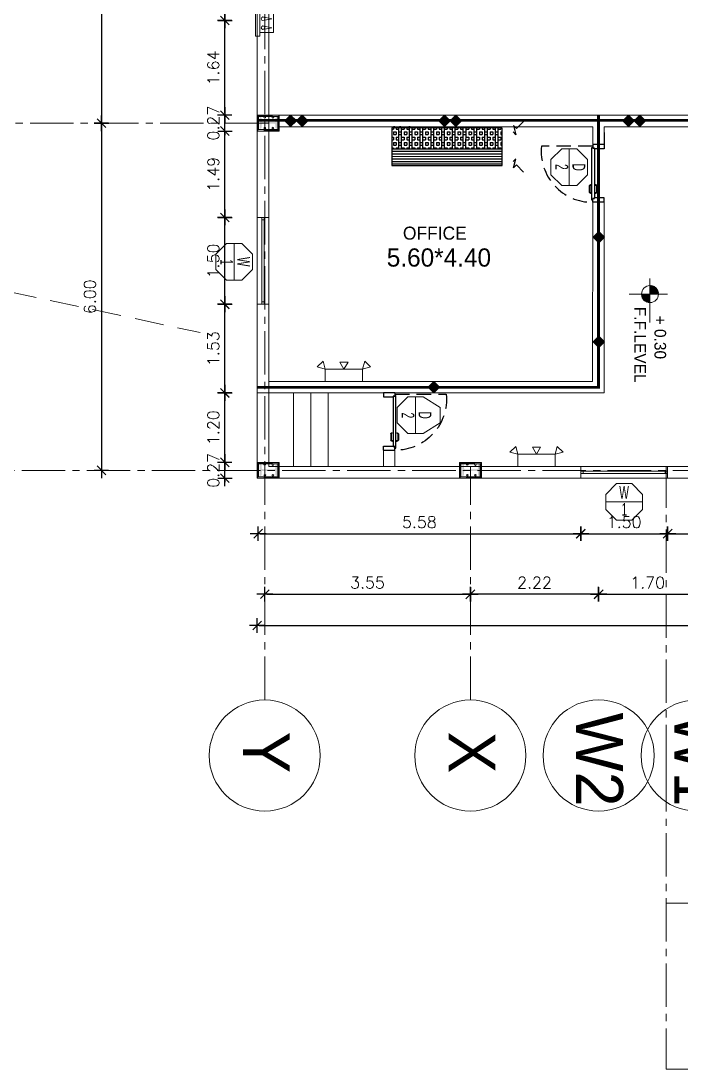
# Model space of a CAD drawing. Header units: inches. Extents: x -68096 to 69834, y -16833 to 17650.
# Drawn here: x 775.79 to 787.2, y 174.69 to 192.8 of the extents above; entities that cross this region are included whole.
import ezdxf
from ezdxf.enums import TextEntityAlignment as Align

# ---------------------------------------------------------------- set-up
doc = ezdxf.new("R2010")
doc.units = ezdxf.units.IN
doc.header["$MEASUREMENT"] = 0
doc.linetypes.add('CENTER2', pattern=[1.125, 0.75, -0.125, 0.125, -0.125])
doc.linetypes.add('HIDDEN', pattern=[0.375, 0.25, -0.125])
for name, color, linetype in [('01_AC-EQUIP', 206, 'Continuous'), ('1-EX-DUCT', 8, 'Continuous'), ('A-TEXT', 3, 'Continuous'), ('AC-GRILLS RETURN', 93, 'Continuous'), ('AC-GRILLS SUPPLY', 1, 'Continuous'), ('AC-HATCH', 41, 'Continuous'), ('AC-S', 4, 'Continuous'), ('AC-SMBOLS', 7, 'Continuous'), ('AC3', 2, 'Continuous'), ('AXES', 251, 'CENTER2'), ('ELEV', 37, 'Continuous'), ('H-DETL-TEXT', 3, 'Continuous'), ('LEVEL', 1, 'Continuous'), ('PROSPETTI', 252, 'Continuous'), ('SEC1', 3, 'Continuous'), ('STAIR', 1, 'Continuous'), ('TEXT', 23, 'Continuous'), ('wall plan', 40, 'Continuous'), ('WINC', 2, 'Continuous'), ('WINDOW', 30, 'Continuous')]:
    doc.layers.add(name, color=color, linetype=linetype)
for name, color, linetype, lineweight in [('ELE 6', 14, 'Continuous', 15), ('FIRE EMERGENCY LIGHT', 211, 'Continuous', 30), ('FPS', 172, 'Continuous', 60)]:
    doc.layers.add(name, color=color, linetype=linetype, lineweight=lineweight)
doc.styles.add('Browallia', font='')
doc.styles.add('ISCOP3', font='swissc.ttf')
doc.styles.add('ROMANS', font='romans.shx')
doc.styles.get('Browallia').set_extended_font_data('BrowalliaUPC')
doc.dimstyles.new('100', dxfattribs={"dimtxt": 0.2, "dimasz": 0.035, "dimexe": 0, "dimexo": 0, "dimgap": 0.1, "dimtad": 1, "dimzin": 0, "dimdsep": 46, "dimtxsty": 'ROMANS', "dimblk": 'J2', "dimblk1": 'J2', "dimblk2": 'J2', "dimsah": 1, "dimcen": 0, "dimse1": 1, "dimse2": 1, "dimclrd": 1, "dimclre": 1, "dimclrt": 6, "dimadec": 0, "dimazin": 0, "dimtfac": 0.9, "dimtix": 1, "dimtmove": 2, "dimatfit": 3, "dimldrblk": 'J2', "dimfxl": 1, "dimtolj": 1, "dimtzin": 0, "dimarcsym": 0})

# ---------------------------------------------------------------- blocks, each defined once
blk = doc.blocks.new('FGFGFGGFH')
at = {"layer": 'ELEV', "lineweight": 5, "ltscale": 10}
blk.add_hatch(color=256, dxfattribs=at).paths.add_polyline_path([(240487.056, 378767.641), (240487.056, 378767.596, -0.414214), (240487.036, 378767.576), (240486.836, 378767.576, -0.414214), (240486.816, 378767.596), (240486.816, 378767.641, 0.414214), (240486.796, 378767.661), (240486.786, 378767.661), (240486.786, 378767.461), (240486.796, 378767.461, 0.414214), (240486.816, 378767.481), (240486.816, 378767.526, -0.414214), (240486.836, 378767.546), (240487.036, 378767.546, -0.414214), (240487.056, 378767.526), (240487.056, 378767.481, 0.414214), (240487.076, 378767.461), (240487.086, 378767.461), (240487.086, 378767.661), (240487.076, 378767.661, 0.414214)])
at = {"lineweight": 5}
for p, q in [((240486.752, 378767.701), (240487.132, 378767.701)), ((240486.752, 378767.429), (240486.752, 378767.701)), ((240486.775, 378767.677), (240487.109, 378767.677)), ((240486.775, 378767.452), (240486.775, 378767.677)), ((240487.109, 378767.677), (240487.109, 378767.452)), ((240487.132, 378767.701), (240487.132, 378767.429)), ((240487.132, 378767.429), (240486.752, 378767.429)), ((240487.109, 378767.452), (240486.775, 378767.452))]:
    blk.add_line(p, q, dxfattribs=at)
at = {"linetype": 'HIDDEN', "lineweight": 5}
for p, q in [((240486.76, 378767.693), (240487.124, 378767.693)), ((240486.76, 378767.436), (240486.76, 378767.693)), ((240486.767, 378767.685), (240487.117, 378767.685)), ((240486.767, 378767.444), (240486.767, 378767.685)), ((240487.117, 378767.685), (240487.117, 378767.444)), ((240487.124, 378767.693), (240487.124, 378767.436)), ((240487.124, 378767.436), (240486.76, 378767.436)), ((240487.117, 378767.444), (240486.767, 378767.444))]:
    blk.add_line(p, q, dxfattribs=at)
at = {"lineweight": 5}
for centre in [(240486.86, 378767.651), (240486.999, 378767.651), (240486.86, 378767.465), (240487, 378767.463)]:
    blk.add_circle(centre, 0.0141, dxfattribs=at)
blk = doc.blocks.new('do1')
at = {"color": 155, "linetype": 'HIDDEN'}
blk.add_line((0.968, 0.2), (0.968, 1.086), dxfattribs=at)
blk.add_arc((0.883, 0.207), 0.883, 84.5031, 180.4234, dxfattribs=at)
at = {"layer": 'PROSPETTI'}
for p, q in [((0, 0), (0, 0.2)), ((0, 0.2), (0.064, 0.2)), ((0.032, 0.211), (0.032, 0.2)), ((0.053, 0.216), (0.947, 0.216)), ((0.053, 0.216), (0.053, 0.2)), ((0.064, 0.2), (0.053, 0.2)), ((0.064, 0.168), (0.064, 0.2)), ((0.064, 0.2), (0.064, 0.168)), ((0.146, 0.216), (0.146, 0.221)), ((0.175, 0.221), (0.146, 0.221)), ((0.156, 0.221), (0.156, 0.237)), ((0.166, 0.221), (0.166, 0.237)), ((0.175, 0.216), (0.175, 0.221)), ((0.283, 0.259), (0.177, 0.259)), ((0.283, 0.248), (0.177, 0.248)), ((0.936, 0.2), (0.947, 0.2)), ((0.936, 0.2), (0.936, 0.168)), ((0.936, 0.168), (0.936, 0.2)), ((1, 0.2), (0.936, 0.2)), ((0.947, 0.216), (0.947, 0.2)), ((1, 0), (1, 0.2)), ((0, 0), (0.074, 0)), ((0.064, 0.168), (0.074, 0.168)), ((0.936, 0.168), (0.074, 0.168)), ((0.074, 0), (0.074, 0.168)), ((0.146, 0.168), (0.146, 0.163)), ((0.175, 0.163), (0.146, 0.163)), ((0.156, 0.163), (0.156, 0.147)), ((0.166, 0.163), (0.166, 0.147)), ((0.175, 0.168), (0.175, 0.163)), ((0.283, 0.136), (0.177, 0.136)), ((0.283, 0.126), (0.177, 0.126)), ((0.926, 0), (0.926, 0.168)), ((0.936, 0.168), (0.926, 0.168)), ((1, 0), (0.926, 0))]:
    blk.add_line(p, q, dxfattribs=at)
blk.add_circle((0.044, 0.208), 0.00798, dxfattribs=at)
for centre, radius, start, end in [((0.177, 0.237), 0.0213, 90, 180), ((0.177, 0.237), 0.0106, 90, 180), ((0.283, 0.237), 0.0213, 0, 90), ((0.283, 0.237), 0.0106, 0, 90), ((0.299, 0.238), 0.00534, 184.9677, 355.0323), ((0.177, 0.147), 0.0213, 180, 270), ((0.177, 0.147), 0.0106, 180, 270), ((0.283, 0.147), 0.0106, 270, 0), ((0.283, 0.147), 0.0213, 270, 0), ((0.299, 0.146), 0.00534, 4.9677, 175.0323)]:
    blk.add_arc(centre, radius, start, end, dxfattribs=at)
blk = doc.blocks.new('J2')
for p, q in [((-4, 0), (0, 0)), ((-2.19, -2.19), (2.15, 2.15)), ((0, 3.53), (0, -3.59)), ((0, 0), (3.82, 0))]:
    blk.add_line(p, q)
blk = doc.blocks.new('*D116')
at = {"color": 251, "lineweight": -2, "transparency": 16777216}
blk.add_line((775.521, 184.937), (775.521, 248.225), dxfattribs=at)
at = {"layer": 'Defpoints', "color": 0, "transparency": 16777216}
for p in [(775.521, 248.26), (780.352, 248.26), (780.352, 184.902)]:
    blk.add_point(p, dxfattribs=at)
at = {"color": 251, "lineweight": -2, "transparency": 16777216, "xscale": 0.035, "yscale": 0.035, "zscale": 0.035}
for p, rotation in [((775.521, 248.26), 90), ((775.521, 184.902), 270)]:
    blk.add_blockref('J2', p, dxfattribs=dict(at, rotation=rotation))
at = {"color": 251, "lineweight": 0, "transparency": 16777216, "insert": (775.321, 216.581), "char_height": 0.2, "attachment_point": 5, "rotation": 90, "style": 'ROMANS'}
blk.add_mtext('\\A1;63.36', dxfattribs=at)
blk = doc.blocks.new('*D125')
at = {"color": 251, "lineweight": -2, "transparency": 16777216}
blk.add_line((777.183, 197.002), (777.183, 191.072), dxfattribs=at)
at = {"layer": 'Defpoints', "color": 0, "transparency": 16777216}
for p in [(776.702, 197.037), (776.704, 191.037), (777.183, 191.037)]:
    blk.add_point(p, dxfattribs=at)
at = {"color": 251, "lineweight": -2, "transparency": 16777216, "xscale": 0.035, "yscale": 0.035, "zscale": 0.035}
for p, rotation in [((777.183, 197.037), 90), ((777.183, 191.037), 270)]:
    blk.add_blockref('J2', p, dxfattribs=dict(at, rotation=rotation))
at = {"color": 251, "lineweight": 0, "transparency": 16777216, "insert": (776.983, 194.037), "char_height": 0.2, "attachment_point": 5, "rotation": 90, "style": 'ROMANS'}
blk.add_mtext('\\A1;6.00', dxfattribs=at)
blk = doc.blocks.new('*D126')
at = {"color": 251, "lineweight": -2, "transparency": 16777216}
blk.add_line((777.183, 191.002), (777.183, 185.072), dxfattribs=at)
at = {"layer": 'Defpoints', "color": 0, "transparency": 16777216}
for p in [(776.704, 191.037), (776.591, 185.037), (777.183, 185.037)]:
    blk.add_point(p, dxfattribs=at)
at = {"color": 251, "lineweight": -2, "transparency": 16777216, "xscale": 0.035, "yscale": 0.035, "zscale": 0.035}
for p, rotation in [((777.183, 191.037), 90), ((777.183, 185.037), 270)]:
    blk.add_blockref('J2', p, dxfattribs=dict(at, rotation=rotation))
at = {"color": 251, "lineweight": 0, "transparency": 16777216, "insert": (776.983, 188.037), "char_height": 0.2, "attachment_point": 5, "rotation": 90, "style": 'ROMANS'}
blk.add_mtext('\\A1;6.00', dxfattribs=at)
blk = doc.blocks.new('*D127')
at = {"color": 251, "lineweight": -2, "transparency": 16777216}
for p, q in [((779.315, 185.209), (779.315, 185.244)), ((779.315, 184.902), (779.315, 185.174)), ((779.315, 184.867), (779.315, 184.832))]:
    blk.add_line(p, q, dxfattribs=at)
at = {"layer": 'Defpoints', "color": 0, "transparency": 16777216}
for p in [(779.315, 185.174), (780.254, 185.174), (780.3, 184.902)]:
    blk.add_point(p, dxfattribs=at)
at = {"color": 251, "lineweight": -2, "transparency": 16777216, "xscale": 0.035, "yscale": 0.035, "zscale": 0.035}
for p, rotation in [((779.315, 185.174), 270), ((779.315, 184.902), 90)]:
    blk.add_blockref('J2', p, dxfattribs=dict(at, rotation=rotation))
at = {"color": 251, "lineweight": 0, "transparency": 16777216, "insert": (779.115, 185.038), "char_height": 0.2, "attachment_point": 5, "rotation": 90, "style": 'ROMANS'}
blk.add_mtext('\\A1;0.27', dxfattribs=at)
blk = doc.blocks.new('*D128')
at = {"color": 251, "lineweight": -2, "transparency": 16777216}
blk.add_line((779.315, 185.209), (779.315, 186.34), dxfattribs=at)
at = {"layer": 'Defpoints', "color": 0, "transparency": 16777216}
for p in [(779.315, 186.375), (779.873, 186.375), (780.254, 185.174)]:
    blk.add_point(p, dxfattribs=at)
at = {"color": 251, "lineweight": -2, "transparency": 16777216, "xscale": 0.035, "yscale": 0.035, "zscale": 0.035}
for p, rotation in [((779.315, 186.375), 90), ((779.315, 185.174), 270)]:
    blk.add_blockref('J2', p, dxfattribs=dict(at, rotation=rotation))
at = {"color": 251, "lineweight": 0, "transparency": 16777216, "insert": (779.115, 185.775), "char_height": 0.2, "attachment_point": 5, "rotation": 90, "style": 'ROMANS'}
blk.add_mtext('\\A1;1.20', dxfattribs=at)
blk = doc.blocks.new('*D129')
at = {"color": 251, "lineweight": -2, "transparency": 16777216}
blk.add_line((779.315, 186.41), (779.315, 187.872), dxfattribs=at)
at = {"layer": 'Defpoints', "color": 0, "transparency": 16777216}
for p in [(779.315, 187.907), (779.873, 187.907), (779.873, 186.375)]:
    blk.add_point(p, dxfattribs=at)
at = {"color": 251, "lineweight": -2, "transparency": 16777216, "xscale": 0.035, "yscale": 0.035, "zscale": 0.035}
for p, rotation in [((779.315, 187.907), 90), ((779.315, 186.375), 270)]:
    blk.add_blockref('J2', p, dxfattribs=dict(at, rotation=rotation))
at = {"color": 251, "lineweight": 0, "transparency": 16777216, "insert": (779.115, 187.141), "char_height": 0.2, "attachment_point": 5, "rotation": 90, "style": 'ROMANS'}
blk.add_mtext('\\A1;1.53', dxfattribs=at)
blk = doc.blocks.new('*D130')
at = {"color": 251, "lineweight": -2, "transparency": 16777216}
blk.add_line((779.315, 187.942), (779.315, 189.372), dxfattribs=at)
at = {"layer": 'Defpoints', "color": 0, "transparency": 16777216}
for p in [(779.315, 189.407), (779.873, 189.407), (779.873, 187.907)]:
    blk.add_point(p, dxfattribs=at)
at = {"color": 251, "lineweight": -2, "transparency": 16777216, "xscale": 0.035, "yscale": 0.035, "zscale": 0.035}
for p, rotation in [((779.315, 189.407), 90), ((779.315, 187.907), 270)]:
    blk.add_blockref('J2', p, dxfattribs=dict(at, rotation=rotation))
at = {"color": 251, "lineweight": 0, "transparency": 16777216, "insert": (779.115, 188.657), "char_height": 0.2, "attachment_point": 5, "rotation": 90, "style": 'ROMANS'}
blk.add_mtext('\\A1;1.50', dxfattribs=at)
blk = doc.blocks.new('*D131')
at = {"color": 251, "lineweight": -2, "transparency": 16777216}
blk.add_line((779.315, 189.442), (779.315, 190.867), dxfattribs=at)
at = {"layer": 'Defpoints', "color": 0, "transparency": 16777216}
for p in [(779.315, 190.902), (779.873, 190.902), (779.873, 189.407)]:
    blk.add_point(p, dxfattribs=at)
at = {"color": 251, "lineweight": -2, "transparency": 16777216, "xscale": 0.035, "yscale": 0.035, "zscale": 0.035}
for p, rotation in [((779.315, 190.902), 90), ((779.315, 189.407), 270)]:
    blk.add_blockref('J2', p, dxfattribs=dict(at, rotation=rotation))
at = {"color": 251, "lineweight": 0, "transparency": 16777216, "insert": (779.115, 190.155), "char_height": 0.2, "attachment_point": 5, "rotation": 90, "style": 'ROMANS'}
blk.add_mtext('\\A1;1.49', dxfattribs=at)
blk = doc.blocks.new('*D132')
at = {"color": 251, "lineweight": -2, "transparency": 16777216}
for p, q in [((779.315, 191.209), (779.315, 191.244)), ((779.315, 190.902), (779.315, 191.174)), ((779.315, 190.867), (779.315, 190.832))]:
    blk.add_line(p, q, dxfattribs=at)
at = {"layer": 'Defpoints', "color": 0, "transparency": 16777216}
for p in [(779.315, 191.174), (779.873, 191.174), (779.873, 190.902)]:
    blk.add_point(p, dxfattribs=at)
at = {"color": 251, "lineweight": -2, "transparency": 16777216, "xscale": 0.035, "yscale": 0.035, "zscale": 0.035}
for p, rotation in [((779.315, 191.174), 270), ((779.315, 190.902), 90)]:
    blk.add_blockref('J2', p, dxfattribs=dict(at, rotation=rotation))
at = {"color": 251, "lineweight": 0, "transparency": 16777216, "insert": (779.115, 191.038), "char_height": 0.2, "attachment_point": 5, "rotation": 90, "style": 'ROMANS'}
blk.add_mtext('\\A1;0.27', dxfattribs=at)
blk = doc.blocks.new('*D133')
at = {"color": 251, "lineweight": -2, "transparency": 16777216}
blk.add_line((779.315, 191.209), (779.315, 192.777), dxfattribs=at)
at = {"layer": 'Defpoints', "color": 0, "transparency": 16777216}
for p in [(779.315, 192.812), (779.876, 192.812), (779.873, 191.174)]:
    blk.add_point(p, dxfattribs=at)
at = {"color": 251, "lineweight": -2, "transparency": 16777216, "xscale": 0.035, "yscale": 0.035, "zscale": 0.035}
for p, rotation in [((779.315, 192.812), 90), ((779.315, 191.174), 270)]:
    blk.add_blockref('J2', p, dxfattribs=dict(at, rotation=rotation))
at = {"color": 251, "lineweight": 0, "transparency": 16777216, "insert": (779.115, 191.993), "char_height": 0.2, "attachment_point": 5, "rotation": 90, "style": 'ROMANS'}
blk.add_mtext('\\A1;1.64', dxfattribs=at)
blk = doc.blocks.new('*D134')
at = {"color": 251, "lineweight": -2, "transparency": 16777216}
blk.add_line((779.315, 192.847), (779.315, 194.277), dxfattribs=at)
at = {"layer": 'Defpoints', "color": 0, "transparency": 16777216}
for p in [(779.315, 194.312), (779.873, 194.312), (779.876, 192.812)]:
    blk.add_point(p, dxfattribs=at)
at = {"color": 251, "lineweight": -2, "transparency": 16777216, "xscale": 0.035, "yscale": 0.035, "zscale": 0.035}
for p, rotation in [((779.315, 194.312), 90), ((779.315, 192.812), 270)]:
    blk.add_blockref('J2', p, dxfattribs=dict(at, rotation=rotation))
at = {"color": 251, "lineweight": 0, "transparency": 16777216, "insert": (779.115, 193.562), "char_height": 0.2, "attachment_point": 5, "rotation": 90, "style": 'ROMANS'}
blk.add_mtext('\\A1;1.50', dxfattribs=at)
blk = doc.blocks.new('*D156')
at = {"color": 251, "lineweight": -2, "transparency": 16777216}
blk.add_line((779.924, 183.942), (785.431, 183.942), dxfattribs=at)
at = {"layer": 'Defpoints', "color": 0, "transparency": 16777216}
for p in [(779.889, 184.918), (785.466, 184.902), (785.466, 183.942)]:
    blk.add_point(p, dxfattribs=at)
at = {"color": 251, "lineweight": -2, "transparency": 16777216, "xscale": 0.035, "yscale": 0.035, "zscale": 0.035, "rotation": 180}
blk.add_blockref('J2', (779.889, 183.942), dxfattribs=at)
at = {"color": 251, "lineweight": -2, "transparency": 16777216, "xscale": 0.035, "yscale": 0.035, "zscale": 0.035}
blk.add_blockref('J2', (785.466, 183.942), dxfattribs=at)
at = {"color": 251, "lineweight": 0, "transparency": 16777216, "insert": (782.677, 184.142), "char_height": 0.2, "attachment_point": 5, "style": 'ROMANS'}
blk.add_mtext('\\A1;5.58', dxfattribs=at)
blk = doc.blocks.new('*D157')
at = {"color": 251, "lineweight": -2, "transparency": 16777216}
blk.add_line((785.501, 183.942), (786.931, 183.942), dxfattribs=at)
at = {"layer": 'Defpoints', "color": 0, "transparency": 16777216}
for p in [(785.466, 184.902), (786.966, 184.902), (786.966, 183.942)]:
    blk.add_point(p, dxfattribs=at)
at = {"color": 251, "lineweight": -2, "transparency": 16777216, "xscale": 0.035, "yscale": 0.035, "zscale": 0.035, "rotation": 180}
blk.add_blockref('J2', (785.466, 183.942), dxfattribs=at)
at = {"color": 251, "lineweight": -2, "transparency": 16777216, "xscale": 0.035, "yscale": 0.035, "zscale": 0.035}
blk.add_blockref('J2', (786.966, 183.942), dxfattribs=at)
at = {"color": 251, "lineweight": 0, "transparency": 16777216, "insert": (786.216, 184.142), "char_height": 0.2, "attachment_point": 5, "style": 'ROMANS'}
blk.add_mtext('\\A1;1.50', dxfattribs=at)
blk = doc.blocks.new('*D158')
at = {"color": 251, "lineweight": -2, "transparency": 16777216}
blk.add_line((787.001, 183.942), (790.445, 183.942), dxfattribs=at)
at = {"layer": 'Defpoints', "color": 0, "transparency": 16777216}
for p in [(790.48, 184.982), (786.966, 184.902), (790.48, 183.942)]:
    blk.add_point(p, dxfattribs=at)
at = {"color": 251, "lineweight": -2, "transparency": 16777216, "xscale": 0.035, "yscale": 0.035, "zscale": 0.035, "rotation": 180}
blk.add_blockref('J2', (786.966, 183.942), dxfattribs=at)
at = {"color": 251, "lineweight": -2, "transparency": 16777216, "xscale": 0.035, "yscale": 0.035, "zscale": 0.035}
blk.add_blockref('J2', (790.48, 183.942), dxfattribs=at)
at = {"color": 251, "lineweight": 0, "transparency": 16777216, "insert": (788.723, 184.142), "char_height": 0.2, "attachment_point": 5, "style": 'ROMANS'}
blk.add_mtext('\\A1;3.51', dxfattribs=at)
blk = doc.blocks.new('*D207')
at = {"color": 251, "lineweight": -2, "transparency": 16777216}
blk.add_line((785.81, 182.896), (787.435, 182.896), dxfattribs=at)
at = {"layer": 'Defpoints', "color": 0, "transparency": 16777216}
for p in [(785.775, 182.896), (787.47, 182.896), (787.47, 182.896)]:
    blk.add_point(p, dxfattribs=at)
at = {"color": 251, "lineweight": -2, "transparency": 16777216, "xscale": 0.035, "yscale": 0.035, "zscale": 0.035, "rotation": 180}
blk.add_blockref('J2', (785.775, 182.896), dxfattribs=at)
at = {"color": 251, "lineweight": -2, "transparency": 16777216, "xscale": 0.035, "yscale": 0.035, "zscale": 0.035}
blk.add_blockref('J2', (787.47, 182.896), dxfattribs=at)
at = {"color": 251, "lineweight": 0, "transparency": 16777216, "insert": (786.622, 183.096), "char_height": 0.2, "attachment_point": 5, "style": 'ROMANS'}
blk.add_mtext('\\A1;1.70', dxfattribs=at)
blk = doc.blocks.new('*D208')
at = {"color": 251, "lineweight": -2, "transparency": 16777216}
blk.add_line((785.74, 182.896), (783.593, 182.896), dxfattribs=at)
at = {"layer": 'Defpoints', "color": 0, "transparency": 16777216}
for p in [(783.558, 182.896), (783.558, 182.896), (785.775, 182.896)]:
    blk.add_point(p, dxfattribs=at)
at = {"color": 251, "lineweight": -2, "transparency": 16777216, "xscale": 0.035, "yscale": 0.035, "zscale": 0.035, "rotation": 180}
blk.add_blockref('J2', (783.558, 182.896), dxfattribs=at)
at = {"color": 251, "lineweight": -2, "transparency": 16777216, "xscale": 0.035, "yscale": 0.035, "zscale": 0.035}
blk.add_blockref('J2', (785.775, 182.896), dxfattribs=at)
at = {"color": 251, "lineweight": 0, "transparency": 16777216, "insert": (784.666, 183.096), "char_height": 0.2, "attachment_point": 5, "style": 'ROMANS'}
blk.add_mtext('\\A1;2.22', dxfattribs=at)
blk = doc.blocks.new('*D209')
at = {"color": 251, "lineweight": -2, "transparency": 16777216}
blk.add_line((780.039, 182.896), (783.523, 182.896), dxfattribs=at)
at = {"layer": 'Defpoints', "color": 0, "transparency": 16777216}
for p in [(780.004, 182.896), (783.558, 182.896), (783.558, 182.896)]:
    blk.add_point(p, dxfattribs=at)
at = {"color": 251, "lineweight": -2, "transparency": 16777216, "xscale": 0.035, "yscale": 0.035, "zscale": 0.035, "rotation": 180}
blk.add_blockref('J2', (780.004, 182.896), dxfattribs=at)
at = {"color": 251, "lineweight": -2, "transparency": 16777216, "xscale": 0.035, "yscale": 0.035, "zscale": 0.035}
blk.add_blockref('J2', (783.558, 182.896), dxfattribs=at)
at = {"color": 251, "lineweight": 0, "transparency": 16777216, "insert": (781.781, 183.096), "char_height": 0.2, "attachment_point": 5, "style": 'ROMANS'}
blk.add_mtext('\\A1;3.55', dxfattribs=at)
blk = doc.blocks.new('*D210')
at = {"color": 251, "lineweight": -2, "transparency": 16777216}
blk.add_line((779.908, 182.354), (855.718, 182.354), dxfattribs=at)
at = {"layer": 'Defpoints', "color": 0, "transparency": 16777216}
for p in [(855.753, 182.354), (779.873, 179.323), (855.753, 179.323)]:
    blk.add_point(p, dxfattribs=at)
at = {"color": 251, "lineweight": -2, "transparency": 16777216, "xscale": 0.035, "yscale": 0.035, "zscale": 0.035, "rotation": 180}
blk.add_blockref('J2', (779.873, 182.354), dxfattribs=at)
at = {"color": 251, "lineweight": -2, "transparency": 16777216, "xscale": 0.035, "yscale": 0.035, "zscale": 0.035}
blk.add_blockref('J2', (855.753, 182.354), dxfattribs=at)
at = {"color": 251, "lineweight": 0, "transparency": 16777216, "insert": (817.813, 182.554), "char_height": 0.2, "attachment_point": 5, "style": 'ROMANS'}
blk.add_mtext('\\A1;75.88', dxfattribs=at)
blk = doc.blocks.new('F.A.L.')
at = {"layer": 'AC3', "color": 1, "linetype": 'Continuous', "lineweight": 0}
for p, q in [((-733, 411), (-1441, 411)), ((-733, 34), (-1441, 34)), ((-733, -394), (-1441, -394))]:
    blk.add_line(p, q, dxfattribs=at)
for points in [[(-733, 490), (-733, 333), (-263, 411)], [(-733, 112), (-733, -45), (-263, 34)], [(-733, -316), (-733, -472), (-263, -394)]]:
    blk.add_solid(points, dxfattribs=at)
at = {"layer": 'ELE 6', "lineweight": 0}
blk.add_lwpolyline([(-26, -513), (-26, 737), (141, 737), (141, -513), (-26, -513)], dxfattribs=at)
at = {"layer": 'H-DETL-TEXT', "color": 12, "lineweight": 0}
blk.add_lwpolyline([(-88, -837), (-26, -837), (-26, 991), (-88, 991)], close=True, dxfattribs=at)
for points in [[(-26, -785), (159, -785), (159, 939), (-26, 939)], [(16, 906), (139, 881), (16, 856)], [(16, 783), (139, 758), (16, 733)], [(16, 659), (139, 635), (16, 610)], [(16, 536), (139, 512), (16, 487)], [(16, 413), (139, 388), (16, 364)], [(16, 290), (139, 265), (16, 241)], [(16, 167), (139, 142), (16, 118)], [(16, 44), (139, 19), (16, -6)], [(16, -79), (139, -104), (16, -129)], [(16, -203), (139, -227), (16, -252)], [(16, -326), (139, -350), (16, -375)], [(16, -449), (139, -474), (16, -498)], [(16, -572), (139, -597), (16, -621)], [(16, -695), (139, -720), (16, -744)]]:
    blk.add_lwpolyline(points, dxfattribs=at)
for centre in [(16, 881), (16, 758), (16, 635), (16, 512), (16, 388), (16, 265), (16, 142), (16, 19), (16, -104), (16, -227), (16, -350), (16, -474), (16, -597), (16, -720)]:
    blk.add_circle(centre, 24.6, dxfattribs=at)
blk = doc.blocks.new('A$C5F524D92')
at = {"layer": 'AC-HATCH'}
h = blk.add_hatch(dxfattribs=at)
h.set_pattern_fill('BOX', color=256, scale=5, angle=-90, style=0)
h.set_pattern_definition([(180, (4e-10, 0.65), (0, 0.127), []), (180, (4e-10, 0.61825), (0, 0.127), []), (270, (4e-10, 0.65), (-0.127, 0), [-0.03175, 0.03175]), (270, (-0.03175, 0.65), (-0.127, 0), [-0.03175, 0.03175]), (270, (-0.0635, 0.65), (-0.127, 0), [0.03175, -0.03175]), (270, (-0.09525, 0.65), (-0.127, 0), [0.03175, -0.03175]), (180, (4e-10, 0.5865), (0, 0.127), [0.03175, -0.03175]), (180, (4e-10, 0.55475), (0, 0.127), [0.03175, -0.03175])])
h.paths.add_polyline_path([(-0.244, -0.65), (-0.244, 0.65), (0, 0.65), (0, -0.65)])
at = {"layer": 'AC-GRILLS RETURN'}
for p, q in [((-0.471, -0.787), (-0.362, -0.814)), ((-0.436, -0.82), (-0.471, -0.787)), ((-0.362, -0.814), (-0.396, -0.78)), ((-0.08, -0.814), (-0.046, -0.78)), ((0.028, -0.787), (-0.08, -0.814)), ((-0.007, -0.82), (0.028, -0.787))]:
    blk.add_line(p, q, dxfattribs=at)
for points in [[(-0.286, -0.67, 0, 0.0447, 0), (-0.349, -0.733, 0, 0, 0), (-0.396, -0.78, 0, 0, 0)], [(-0.156, -0.67, 0, 0.0447, 0), (-0.093, -0.733, 0, 0, 0), (-0.046, -0.78, 0, 0, 0)]]:
    blk.add_lwpolyline(points, format="xyseb", dxfattribs=at)
for points in [[(-0.436, -0.82), (-0.519, -0.903)], [(-0.007, -0.82), (0.077, -0.903)]]:
    blk.add_lwpolyline(points, dxfattribs=at)
at = {"layer": 'AC-GRILLS SUPPLY'}
for points in [[(-0.707, 0.648, 0, 0.0447, 0), (-0.644, 0.584, 0, 0, 0), (-0.499, 0.439, 0, 0, 0)], [(-0.794, 0.257, 0, 0.0447, 0), (-0.704, 0.257, 0, 0, 0), (-0.499, 0.257, 0, 0, 0)], [(-0.794, 0, 0, 0.0447, 0), (-0.704, 0, 0, 0, 0), (-0.499, 0, 0, 0, 0)], [(-0.794, -0.257, 0, 0.0447, 0), (-0.704, -0.257, 0, 0, 0), (-0.499, -0.257, 0, 0, 0)], [(-0.707, -0.648, 0, 0.0447, 0), (-0.644, -0.584, 0, 0, 0), (-0.499, -0.439, 0, 0, 0)]]:
    blk.add_lwpolyline(points, format="xyseb", dxfattribs=at)
at = {"layer": 'AC-HATCH'}
for p, q in [((-0.424, 0.65), (-0.424, -0.65)), ((-0.394, 0.65), (-0.394, -0.65)), ((-0.364, 0.65), (-0.364, -0.65)), ((-0.334, 0.65), (-0.334, -0.65)), ((-0.304, 0.65), (-0.304, -0.65)), ((-0.274, 0.65), (-0.274, -0.65))]:
    blk.add_line(p, q, dxfattribs=at)
at = {"layer": 'AC-S'}
blk.add_line((-0.244, 0.65), (-0.244, -0.65), dxfattribs=at)
blk.add_lwpolyline([(-0.444, 0.65), (-0.444, -0.65), (0, -0.65), (0, 0.65)], close=True, dxfattribs=at)
at = {"layer": 'AC-SMBOLS', "const_width": 0.0235}
for points in [[(0, 0.633, -0.414214), (0.012, 0.621, -1)], [(0.012, 0.621, -0.414214), (0, 0.609, -1)], [(0, 0.562, -0.414214), (0.012, 0.55, -1)], [(0.012, 0.55, -0.414214), (0, 0.538, -1)], [(0, 0.454, -0.414214), (0.012, 0.442, -1)], [(0.012, 0.442, -0.414214), (0, 0.43, -1)]]:
    blk.add_lwpolyline(points, format="xyb", dxfattribs=at)

msp = doc.modelspace()

# ---------------------------------------------------------------- hatches: boundary and pattern name
at = {"layer": 'FIRE EMERGENCY LIGHT', "lineweight": 0, "true_color": 0x636466}
for points in [[(780.35445, 191.07986), (780.4525, 190.98181), (780.55055, 191.07986), (780.4525, 191.17792)], [(780.55055, 191.07986), (780.64861, 191.17792), (780.74666, 191.07986), (780.64861, 190.98181)], [(783.01539, 191.07986), (783.11344, 190.98181), (783.2115, 191.07986), (783.11344, 191.17792)], [(783.2115, 191.07986), (783.30955, 191.17792), (783.4076, 191.07986), (783.30955, 190.98181)], [(786.19191, 191.07986), (786.28996, 190.98181), (786.38801, 191.07986), (786.28996, 191.17792)], [(786.38801, 191.07986), (786.48607, 191.17792), (786.58412, 191.07986), (786.48607, 190.98181)], [(785.77769, 188.967), (785.67964, 189.06505), (785.77769, 189.1631), (785.87574, 189.06505)], [(785.77769, 187.16246), (785.87574, 187.26051), (785.77769, 187.35857), (785.67964, 187.26051)], [(782.83059, 186.47216), (782.92864, 186.3741), (783.0267, 186.47216), (782.92864, 186.57021)]]:
    msp.add_hatch(color=251, dxfattribs=at).paths.add_polyline_path(points)
at = {"layer": 'LEVEL', "lineweight": 0, "true_color": 0x636466}
h = msp.add_hatch(dxfattribs=at)
h.set_pattern_fill('ANSI31', color=251, scale=0.044546, angle=-90, style=0)
h.set_pattern_definition([(315, (786.203989, 269.935551), (0.00393731307, 0.00393731307), [])])
h.paths.add_polyline_path([(786.66209, 188.08357), (786.80862, 188.08357, 0.41421356), (786.66209, 188.2301)])
h.paths.add_polyline_path([(786.66209, 187.93705), (786.66209, 188.08357), (786.51557, 188.08357, 0.41421356)])

# ---------------------------------------------------------------- linework, layer by layer
at = {"color": 251, "linetype": 'HIDDEN', "lineweight": 0, "ltscale": 2, "true_color": 0x636466}
msp.add_line((767.49295, 189.84259), (778.88687, 187.42008), dxfattribs=at)
at = {"color": 251, "linetype": 'CENTER2', "lineweight": 0, "true_color": 0x636466}
msp.add_line((786.94156, 179.89153), (786.94156, 185.10211), dxfattribs=at)
at = {"color": 0, "linetype": 'CENTER2', "lineweight": 0}
for p, q in [((786.94156, 179.89153), (786.94156, 174.68976)), ((789.89292, 177.55501), (786.94156, 177.55501)), ((786.94156, 174.68976), (789.89292, 174.68976))]:
    msp.add_line(p, q, dxfattribs=at)
at = {"color": 251, "lineweight": 0, "true_color": 0x636466}
for points in [[(803.14324, 184.90211), (779.87345, 184.90211), (779.87345, 248.25987), (817.57963, 248.25987)], [(780.07345, 191.17433), (780.07345, 248.05987), (817.53963, 248.05987)], [(779.87562, 191.17433), (798.41163, 191.17433)], [(780.07345, 186.57451), (780.07345, 190.90211)], [(782.25506, 185.10211), (782.25506, 185.38367), (782.05506, 185.38367), (782.05506, 185.10211)], [(782.05506, 185.10211), (780.2458, 185.10211)], [(792.67076, 185.10211), (782.25506, 185.10211)]]:
    msp.add_lwpolyline(points, dxfattribs=at)
for points in [[(779.87345, 248.25987), (855.7532, 248.25987), (855.7532, 184.90211), (779.87345, 184.90211)], [(780.07345, 248.05987), (855.5532, 248.05987), (855.5532, 185.10211), (780.07345, 185.10211)]]:
    msp.add_lwpolyline(points, close=True, dxfattribs=at)
at = {"lineweight": 0}
msp.add_lwpolyline([(855.5532, 185.10211), (780.07345, 185.10211), (780.07345, 248.05987), (855.5532, 248.05987)], close=True, dxfattribs=at)
at = {"layer": 'AXES', "color": 251, "lineweight": 0, "true_color": 0x636466}
for p, q in [((780.00442, 181.06806), (780.00442, 229.51717)), ((780.07345, 191.03723), (772.92187, 191.03723)), ((826.05507, 185.03723), (772.92187, 185.03723)), ((783.55835, 181.06806), (783.55835, 185.10211))]:
    msp.add_line(p, q, dxfattribs=at)
at = {"layer": 'AXES', "color": 251, "lineweight": 0, "ltscale": 25, "true_color": 0x636466}
for centre in [(780.00442, 180.10806), (783.55835, 180.10806), (785.77428, 180.10862), (787.46988, 180.10862)]:
    msp.add_circle(centre, 0.96, dxfattribs=at)
at = {"layer": 'FIRE EMERGENCY LIGHT', "color": 251, "lineweight": 0, "true_color": 0x636466}
for p, q in [((781.04975, 186.78733), (781.69638, 186.78733)), ((781.04975, 186.57451), (781.04975, 186.78733)), ((781.69638, 186.78733), (781.69638, 186.57451)), ((781.69638, 186.57451), (781.04975, 186.57451)), ((784.37749, 185.31493), (785.02412, 185.31493)), ((784.37749, 185.10211), (784.37749, 185.31493)), ((785.02412, 185.31493), (785.02412, 185.10211)), ((785.02412, 185.10211), (784.37749, 185.10211))]:
    msp.add_line(p, q, dxfattribs=at)
for points in [[(780.35445, 191.07986), (780.4525, 190.98181), (780.55055, 191.07986), (780.4525, 191.17792)], [(780.55055, 191.07986), (780.64861, 191.17792), (780.74666, 191.07986), (780.64861, 190.98181)], [(783.01539, 191.07986), (783.11344, 190.98181), (783.2115, 191.07986), (783.11344, 191.17792)], [(783.2115, 191.07986), (783.30955, 191.17792), (783.4076, 191.07986), (783.30955, 190.98181)], [(786.19191, 191.07986), (786.28996, 190.98181), (786.38801, 191.07986), (786.28996, 191.17792)], [(786.38801, 191.07986), (786.48607, 191.17792), (786.58412, 191.07986), (786.48607, 190.98181)], [(785.77769, 188.967), (785.67964, 189.06505), (785.77769, 189.1631), (785.87574, 189.06505)], [(785.77769, 187.16246), (785.87574, 187.26051), (785.77769, 187.35857), (785.67964, 187.26051)], [(781.04975, 186.78733), (781.01322, 186.92368), (780.9134, 186.82387)], [(781.37307, 186.78733), (781.30248, 186.90958), (781.44365, 186.90958)], [(781.69638, 186.78733), (781.73292, 186.92368), (781.83274, 186.82387)], [(782.83059, 186.47216), (782.92864, 186.3741), (783.0267, 186.47216), (782.92864, 186.57021)], [(784.37749, 185.31493), (784.34096, 185.45129), (784.24114, 185.35147)], [(784.70081, 185.31493), (784.63022, 185.43719), (784.77139, 185.43719)], [(785.02412, 185.31493), (785.06066, 185.45129), (785.16048, 185.35147)]]:
    msp.add_lwpolyline(points, close=True, dxfattribs=at)
at = {"layer": 'FPS', "color": 251, "linetype": 'HIDDEN', "lineweight": 0, "ltscale": 1.2, "true_color": 0x636466, "const_width": 0.04831}
for points in [[(779.87345, 191.08806), (798.31853, 191.08806), (798.31853, 184.95294)], [(779.87413, 186.47216), (785.77297, 186.47216), (785.77297, 191.17433)]]:
    msp.add_lwpolyline(points, dxfattribs=at)
at = {"layer": 'LEVEL', "color": 251, "lineweight": 0, "true_color": 0x636466}
msp.add_circle((786.66209, 188.08357), 0.14652, dxfattribs=at)
at = {"layer": 'SEC1', "color": 251, "lineweight": 0, "true_color": 0x636466}
for p, q in [((780.50271, 186.37499), (780.50271, 185.10445)), ((780.80271, 186.37499), (780.80271, 185.10445)), ((781.10271, 186.37499), (781.10271, 185.10445))]:
    msp.add_line(p, q, dxfattribs=at)
at = {"layer": 'STAIR', "color": 251, "lineweight": 0, "true_color": 0x636466}
for p, q in [((786.66209, 187.59534), (786.66209, 188.35055)), ((786.96522, 188.08357), (786.30368, 188.08357))]:
    msp.add_line(p, q, dxfattribs=at)
at = {"layer": 'wall plan', "color": 251, "lineweight": 0, "true_color": 0x636466}
for p, q in [((779.87614, 192.81185), (779.8741, 186.37518)), ((780.07614, 192.81185), (780.07705, 192.05583)), ((780.07705, 192.05583), (780.07663, 191.17433)), ((780.07656, 191.17433), (792.67389, 191.17433)), ((780.25357, 190.97433), (785.67455, 190.97433)), ((785.67313, 190.97453), (785.67297, 190.67038)), ((785.87313, 190.97433), (785.87281, 190.67038)), ((785.87313, 190.97433), (798.21163, 190.97433)), ((780.0765, 190.90211), (780.07444, 186.57451)), ((785.87448, 190.8742), (785.87429, 190.59589)), ((785.67297, 190.67038), (785.87258, 190.67038)), ((785.67258, 189.67038), (785.67108, 186.57451)), ((785.67258, 189.67038), (785.87258, 189.67038)), ((785.87063, 189.67038), (785.87063, 186.37457)), ((780.07614, 189.40739), (779.87614, 189.40739)), ((780.07614, 187.90739), (779.87614, 187.90739)), ((785.67108, 186.57451), (780.07444, 186.57451)), ((785.87064, 186.37457), (779.8741, 186.37505)), ((782.05506, 186.38367), (782.25506, 186.38367)), ((782.05506, 185.38367), (782.25506, 185.38367)), ((785.46598, 185.10211), (785.46598, 184.90211)), ((786.96598, 185.10211), (786.96598, 184.90211))]:
    msp.add_line(p, q, dxfattribs=at)
at = {"layer": 'WINC', "color": 251, "lineweight": 0, "true_color": 0x636466}
for p, q in [((785.26756, 189.96063), (785.26756, 190.59423)), ((779.47656, 188.95787), (779.47656, 188.32427)), ((782.61014, 186.30748), (782.61014, 185.67388)), ((785.8992, 184.4903), (786.5328, 184.4903))]:
    msp.add_line(p, q, dxfattribs=at)
for points in [[(785.13634, 190.59423), (785.39878, 190.59423), (785.58436, 190.40865), (785.58436, 190.14621), (785.39878, 189.96063), (785.13634, 189.96063), (784.95076, 190.14621), (784.95076, 190.40865)], [(779.34534, 188.32427), (779.60778, 188.32427), (779.79336, 188.50985), (779.79336, 188.77229), (779.60778, 188.95787), (779.34534, 188.95787), (779.15976, 188.77229), (779.15976, 188.50985)], [(782.47891, 185.67388), (782.74136, 185.67388), (783.03331, 185.85946), (783.03331, 186.1219), (782.74136, 186.30748), (782.47891, 186.30748), (782.29334, 186.1219), (782.29334, 185.85946)], [(786.5328, 184.35907), (786.5328, 184.62152), (786.34722, 184.8071), (786.08478, 184.8071), (785.8992, 184.62152), (785.8992, 184.35907), (786.08478, 184.1735), (786.34722, 184.1735)]]:
    msp.add_lwpolyline(points, close=True, dxfattribs=at)
at = {"layer": 'WINDOW', "color": 251, "linetype": 'Continuous', "lineweight": 0, "ltscale": 0.05, "true_color": 0x636466}
for p, q in [((779.87614, 187.90739), (779.87614, 189.40739)), ((779.95614, 189.36739), (779.95614, 187.94739)), ((779.99614, 187.94739), (779.99614, 189.36739)), ((780.07614, 187.90739), (780.07614, 189.40739)), ((786.96598, 185.10211), (785.46598, 185.10211)), ((786.92598, 185.02211), (785.50598, 185.02211)), ((785.50598, 184.98211), (786.92598, 184.98211)), ((785.46598, 184.90211), (786.96598, 184.90211))]:
    msp.add_line(p, q, dxfattribs=at)
at = {"layer": 'WINDOW', "color": 251, "lineweight": 0, "true_color": 0x636466}
for p, q in [((779.95614, 189.36739), (779.95614, 189.40739)), ((779.95614, 189.36739), (779.99614, 189.36739)), ((779.99614, 189.36739), (779.99614, 189.40739)), ((779.95614, 187.94739), (779.99614, 187.94739)), ((779.95614, 187.94739), (779.95614, 187.90739)), ((779.99614, 187.94739), (779.99614, 187.90739)), ((785.50598, 185.02211), (785.46598, 185.02211)), ((785.50598, 184.98211), (785.46598, 184.98211)), ((785.50598, 184.98211), (785.50598, 185.02211)), ((786.92598, 184.98211), (786.92598, 185.02211)), ((786.92598, 185.02211), (786.96598, 185.02211)), ((786.92598, 184.98211), (786.96598, 184.98211))]:
    msp.add_line(p, q, dxfattribs=at)

# ---------------------------------------------------------------- block references
at = {"color": 251, "lineweight": 0, "true_color": 0x636466, "rotation": 180}
for p in [(241267.0055, 378958.60291), (241267.0055, 378952.60291), (241270.50512, 378952.60291)]:
    msp.add_blockref('FGFGFGGFH', p, dxfattribs=at)
at = {"layer": '01_AC-EQUIP', "lineweight": 0, "xscale": 1.464843749999808, "yscale": 1.464843749999808, "zscale": 1.464843749999808, "rotation": 89.98081746212965}
msp.add_blockref('A$C5F524D92', (783.15289, 190.95392), dxfattribs=at)
at = {"layer": '1-EX-DUCT', "lineweight": 0, "xscale": 0.001258056558894, "yscale": 0.001258056558894, "zscale": 0.001258056558894}
msp.add_blockref('F.A.L.', (779.95361, 193.59356), dxfattribs=at)
at = {"layer": 'wall plan', "color": 251, "lineweight": 0, "true_color": 0x636466, "rotation": 89.99999999999999}
msp.add_blockref('do1', (785.87186, 189.67039), dxfattribs=at)
at = {"layer": 'wall plan', "color": 251, "lineweight": 0, "true_color": 0x636466, "xscale": -1, "rotation": 270}
msp.add_blockref('do1', (782.05506, 185.38367), dxfattribs=at)

# ---------------------------------------------------------------- texts
at = {"layer": 'A-TEXT', "color": 251, "linetype": 'ByBlock', "lineweight": 0, "true_color": 0x636466, "style": 'Browallia'}
for s, height, p in [('OFFICE', 0.225, (782.39241, 189.02453)), ('5.60*4.40', 0.314813, (782.11331, 188.55855))]:
    msp.add_text(s, height=height, dxfattribs=at).set_placement(p)
for s, height, p in [('F.F.LEVEL', 0.200455, (786.39442, 187.86416)), ('+ 0.30', 0.200455, (786.73981, 187.71209)), ('W2', 0.81, (785.38632, 180.85158)), ('W1', 0.81, (787.08192, 180.85158)), ('Y', 0.81, (779.62817, 180.52329)), ('X', 0.81, (783.1821, 180.52329))]:
    msp.add_text(s, height=height, rotation=270, dxfattribs=at).set_placement(p)
at = {"layer": 'TEXT', "color": 251, "lineweight": 0, "true_color": 0x636466, "style": 'ISCOP3', "width": 0.7}
for s, p in [('2', (785.13882, 190.28142)), ('D', (785.43307, 190.27651)), ('1', (779.34782, 188.63708)), ('W', (779.64207, 188.64199)), ('D', (782.77565, 185.9916)), ('2', (782.4814, 185.98669))]:
    msp.add_text(s, height=0.22, rotation=270, dxfattribs=at).set_placement(p, align=Align.MIDDLE)
for s, p in [('W', (786.21508, 184.65581)), ('1', (786.21999, 184.36156))]:
    msp.add_text(s, height=0.22, dxfattribs=at).set_placement(p, align=Align.MIDDLE)

# ---------------------------------------------------------------- dimensions: what is measured, and where the dimension line sits
at = {"color": 251, "lineweight": 0, "true_color": 0x636466}
for base, p1, p2, angle, picture, middle in [((775.52063, 248.25987), (780.35201, 184.90211), (780.35201, 248.25987), 270, '*D116', (775.32063, 216.58099)), ((777.18349, 191.03723), (776.70221, 197.03723), (776.70382, 191.03723), 270, '*D125', (776.98349, 194.03723)), ((779.31479, 194.31185), (779.87614, 192.81185), (779.87345, 194.31185), 270, '*D134', (779.11479, 193.56185)), ((779.31479, 192.81185), (779.87345, 191.17433), (779.87614, 192.81185), 270, '*D133', (779.11479, 191.99309)), ((779.31479, 191.17433), (779.87345, 190.90211), (779.87345, 191.17433), 270, '*D132', (779.11479, 191.03822)), ((777.18349, 185.03723), (776.70382, 191.03723), (776.59057, 185.03723), 270, '*D126', (776.98349, 188.03723)), ((779.31479, 190.90211), (779.87345, 189.40739), (779.87345, 190.90211), 270, '*D131', (779.11479, 190.15475)), ((779.31479, 189.40739), (779.87345, 187.90739), (779.87345, 189.40739), 270, '*D130', (779.11479, 188.65739)), ((779.31479, 187.90739), (779.87345, 186.37518), (779.87345, 187.90739), 270, '*D129', (779.11479, 187.14129)), ((779.31479, 186.37518), (780.25357, 185.17433), (779.87345, 186.37518), 270, '*D128', (779.11479, 185.77475)), ((779.31479, 185.17433), (780.29981, 184.90211), (780.25357, 185.17433), 270, '*D127', (779.11479, 185.03822)), ((783.55835, 182.89612), (785.77465, 182.89612), (783.55835, 182.89612), 180, '*D208', (784.6665, 183.09612))]:
    dim = msp.add_linear_dim(base=base, p1=p1, p2=p2, angle=angle, dimstyle='100', override={"dimclrd": 251, "dimclrt": 251}, dxfattribs=at)
    dim.commit()
    dim.dimension.update_dxf_attribs({"geometry": picture, "text_midpoint": middle})
for base, p1, p2, picture, middle in [((790.48038, 183.94195), (786.96598, 184.90211), (790.48038, 184.98211), '*D158', (788.72318, 184.14195)), ((785.46598, 183.94195), (779.889, 184.91767), (785.46598, 184.90211), '*D156', (782.67749, 184.14195)), ((786.96598, 183.94195), (785.46598, 184.90211), (786.96598, 184.90211), '*D157', (786.21598, 184.14195)), ((783.55835, 182.89612), (780.00442, 182.89612), (783.55835, 182.89612), '*D209', (781.78138, 183.09612)), ((787.47025, 182.89612), (785.77465, 182.89612), (787.47025, 182.89612), '*D207', (786.62245, 183.09612)), ((855.7532, 182.35424), (779.87345, 179.32328), (855.7532, 179.32328), '*D210', (817.81332, 182.55424))]:
    dim = msp.add_linear_dim(base=base, p1=p1, p2=p2, dimstyle='100', override={"dimclrd": 251, "dimclrt": 251}, dxfattribs=at)
    dim.commit()
    dim.dimension.update_dxf_attribs({"geometry": picture, "text_midpoint": middle})

doc.saveas('drawing.dxf')
